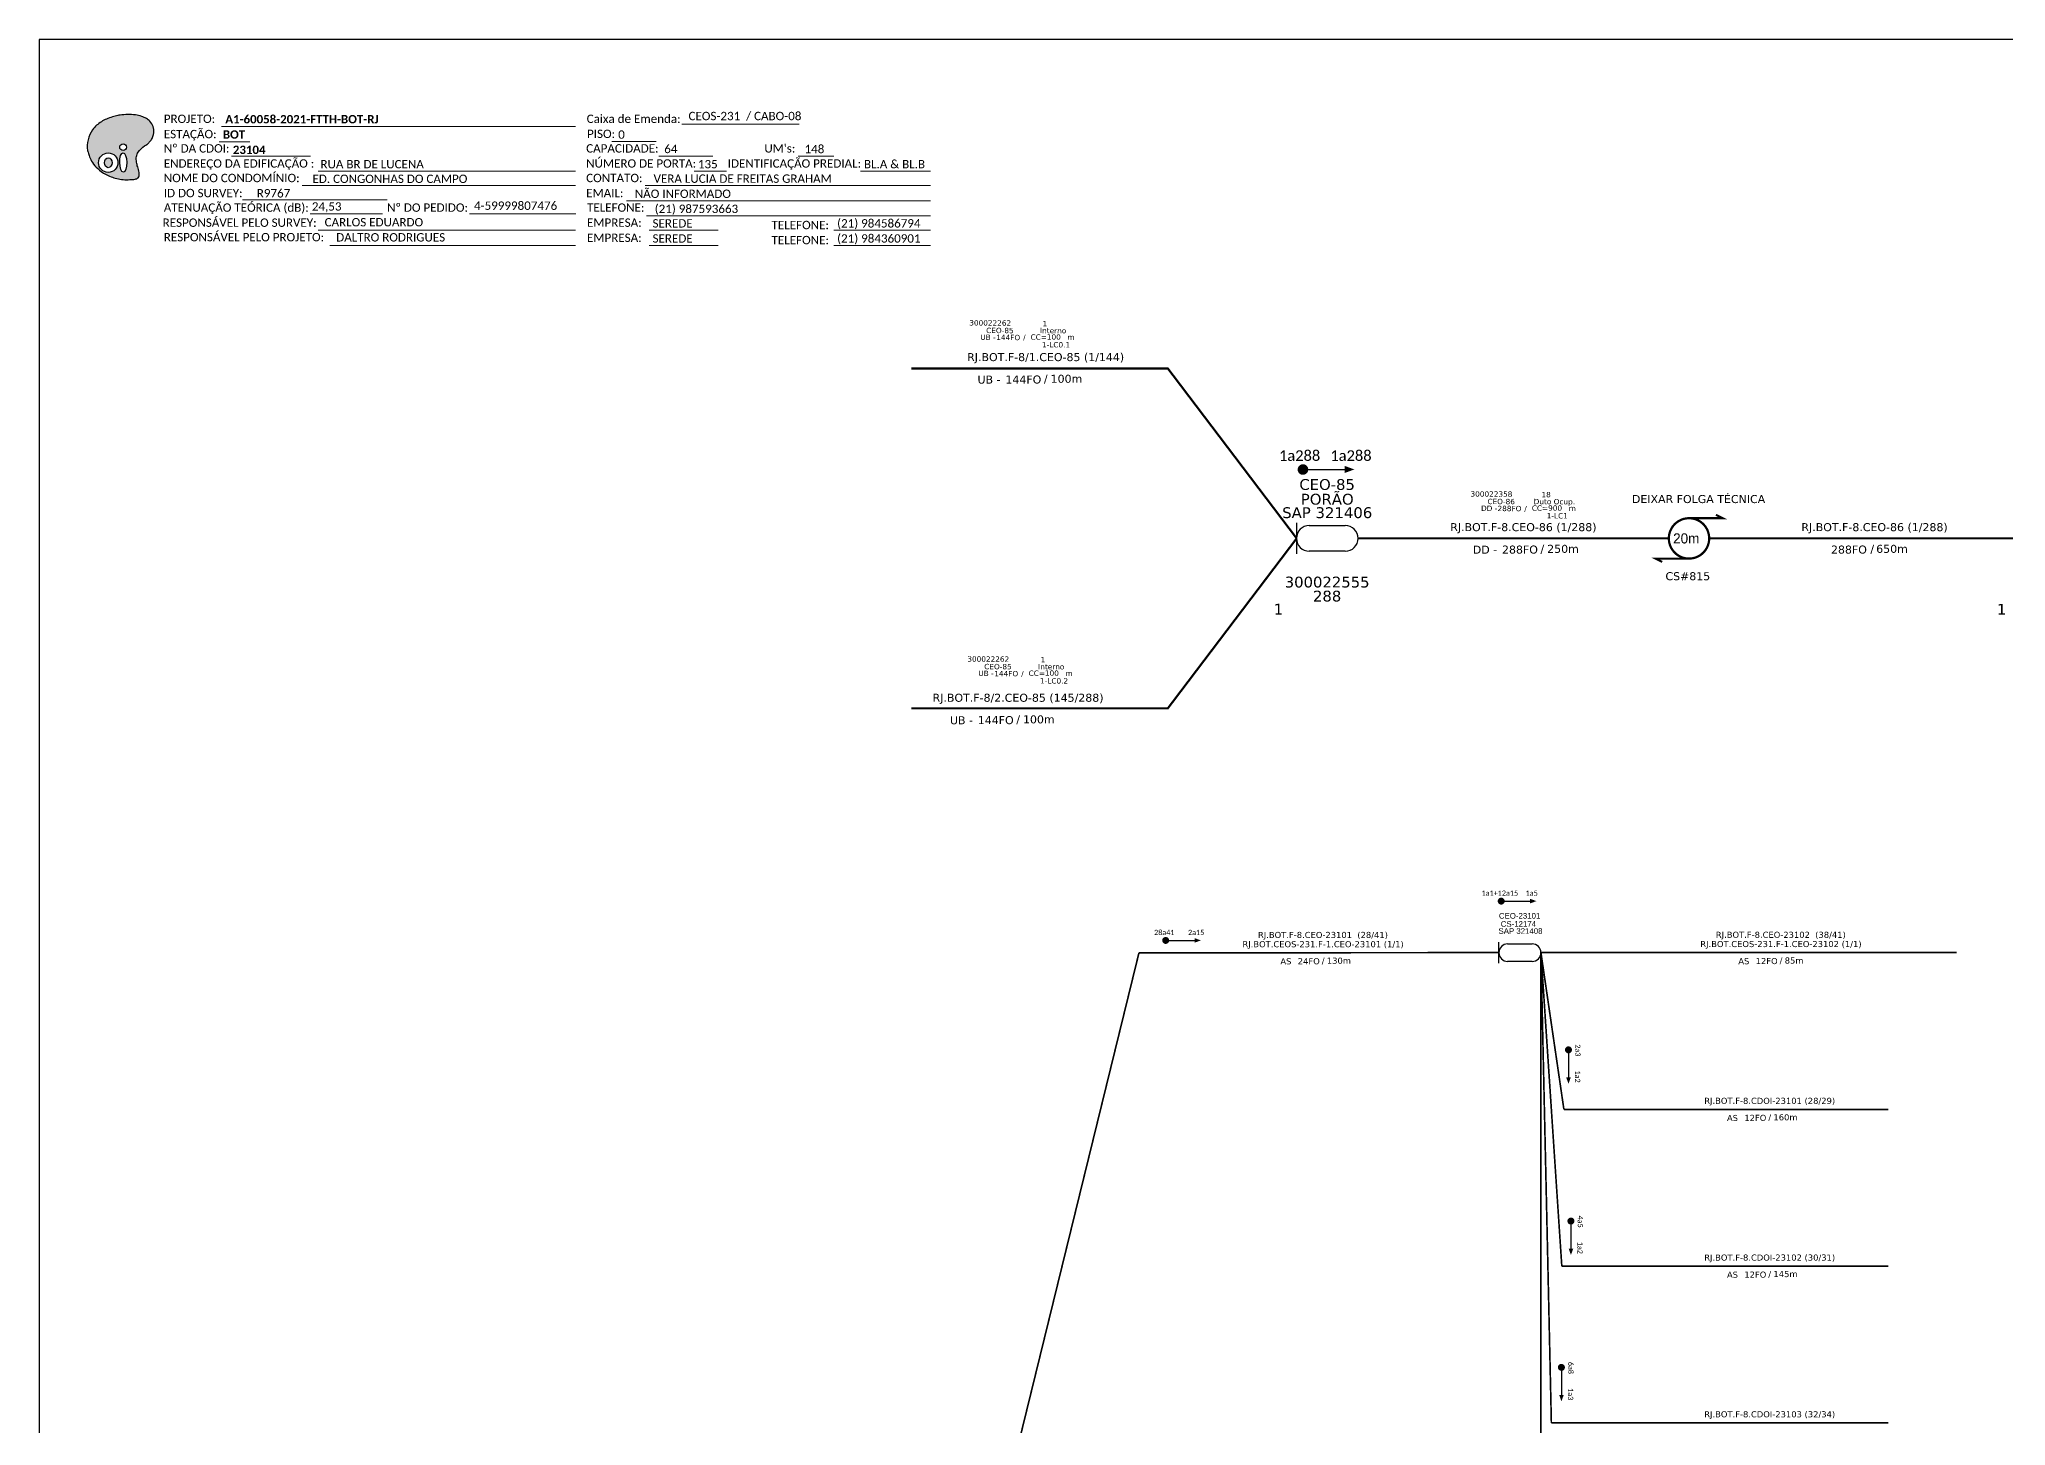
# Model space of a CAD drawing. Header units: metres. Extents: x -1286 to 443, y -500 to 94.
# Drawn here: x -1286.1 to -864.1, y -203.2 to 94.2 of the extents above; entities that cross this region are included whole.
import ezdxf
from ezdxf.enums import TextEntityAlignment as Align

# ---------------------------------------------------------------- set-up
doc = ezdxf.new("R2010")
doc.units = ezdxf.units.M
doc.layers.add("20.0-LEGENDA DOS CDO'S", color=1, linetype='Continuous', lineweight=0)
doc.layers.add('40.1-ETIQUETAS', color=1, linetype='Continuous', lineweight=20)
for name, color, linetype in [('20.4-CEOS', 1, 'Continuous'), ('20.5-CABO AÉREO', 1, 'Continuous'), ('20.5-CEO', 1, 'Continuous'), ('CAP a instalar', 1, 'Continuous'), ('label_cabos', 7, 'Continuous'), ('SETA', 7, 'Continuous')]:
    doc.layers.add(name, color=color, linetype=linetype)
doc.styles.add('ARIAL', font='arial.ttf')
doc.styles.add('siredit', font='verdana.ttf')
doc.styles.add('WMF-Calibri0', font='calibri.ttf')
doc.styles.add('WMF-Calibri1', font='calibrib.ttf')
doc.linetypes.add('FENCELINE1', pattern='A,0.25,-0.1,[133,ltypeshp.shx,S=0.1,R=0,X=-0.1,Y=0],-0.1,1', length=1.45)

# ---------------------------------------------------------------- blocks, each defined once
blk = doc.blocks.new('OI')
h = blk.add_hatch(color=40)
edge = h.paths.add_edge_path()
edge.add_spline(control_points=[(4.35, -0.67), (3.92, -0.99), (3.26, -1.5), (2.81, -2.59), (2.9, -3.5), (3.06, -4.27), (3.31, -4.85), (3.37, -5.39), (3.4, -5.88), (3.2, -6.4), (2.54, -6.61), (1.65, -6.63), (0.55, -6.67), (-0.56, -6.42), (-1.61, -6.14), (-2.77, -5.61), (-3.92, -4.77), (-4.89, -3.7), (-5.34, -2.65), (-5.6, -1.94), (-5.85, -0.96), (-5.71, 0.47), (-5.1, 2.02), (-4.14, 3.02), (-3.3, 3.61), (-2.37, 4.16), (-1.36, 4.44), (-0.56, 4.7), (0.79, 4.85), (2.24, 4.97), (3.79, 4.57), (4.67, 4.21), (5.44, 3.65), (5.76, 2.99), (6.03, 2.21), (6.01, 1.46), (5.72, 0.64), (5.31, 0.08), (4.88, -0.38), (4.51, -0.55), (4.35, -0.67)], knot_values=[0, 0, 0, 0, 1.60434, 2.417191, 3.427595, 4.282808, 4.776746, 5.304182, 5.888771, 6.258406, 6.858137, 7.79129, 8.986195, 10.124242, 11.187857, 12.242908, 13.953784, 15.414161, 16.515391, 17.349188, 17.675853, 19.552021, 21.515531, 22.568638, 23.63245, 24.621084, 25.782718, 26.745347, 27.142653, 29.870543, 31.004649, 31.921532, 32.709589, 33.801391, 34.042471, 35.192333, 35.971461, 36.628871, 37.254359, 37.836911, 37.836911, 37.836911, 37.836911], degree=3, periodic=0)
h.paths.add_polyline_path([(1.13, -0.87, -1), (-0.04, -0.87, -1)], flags=16)
edge = h.paths.add_edge_path(flags=16)
edge.add_ellipse((0.56, -3.59), major_axis=(-0.02, 1.71), ratio=0.361305, start_angle=0, end_angle=360)
h.paths.add_polyline_path([(-0.36, -3.62, -1), (-3.8, -3.62, -1)], flags=16)
edge = h.paths.add_edge_path(flags=0)
edge.add_ellipse((-2.08, -3.62), major_axis=(0, 0.885), ratio=0.758294, start_angle=0, end_angle=360)
at = {"color": 40}
for centre, radius in [((-2.08, -3.62), 1.72), ((0.54, -0.87), 0.587)]:
    blk.add_circle(centre, radius, dxfattribs=at)
blk.add_ellipse((-2.08, -3.62), major_axis=(0, 0.885), ratio=0.758294, start_param=-3.141592653589792, end_param=3.141592653589792, dxfattribs=at)
blk.add_ellipse((0.56, -3.59), major_axis=(-0.02, 1.71), ratio=0.361305, dxfattribs=at)
at = {"color": 40, "start_tangent": (-0.800898, -0.598801), "end_tangent": (-0.800898, -0.598801)}
blk.add_spline([(4.35, -0.67), (3.2, -1.78), (2.9, -2.54), (2.92, -3.55), (3.12, -4.38), (3.28, -4.85), (3.37, -5.37), (3.35, -5.95), (3.2, -6.29), (2.66, -6.55), (1.73, -6.63), (0.54, -6.62), (-0.58, -6.41), (-1.6, -6.11), (-2.56, -5.67), (-3.95, -4.67), (-4.89, -3.56), (-5.37, -2.56), (-5.64, -1.78), (-5.72, -1.46), (-5.63, 0.42), (-4.84, 2.22), (-4.13, 2.99), (-3.27, 3.62), (-2.4, 4.09), (-1.3, 4.47), (-0.37, 4.72), (0.02, 4.77), (2.75, 4.8), (3.85, 4.53), (4.69, 4.16), (5.31, 3.68), (5.85, 2.73), (5.93, 2.5), (5.94, 1.35), (5.67, 0.62), (5.29, 0.08), (4.84, -0.36), (4.35, -0.67)], degree=3, dxfattribs=at)

msp = doc.modelspace()

# ---------------------------------------------------------------- linework, layer by layer
msp.add_lwpolyline([(-1286.07, -499.81), (-445.07, -499.81), (-445.07, 94.19), (-1286.07, 94.19)], close=True)
at = {"color": 7, "lineweight": 0}
for points in [[(-1148.15, 76.01), (-1123.01, 76.01)], [(-1247.47, 72.24), (-1240.92, 72.24)], [(-1246.96, 75.52), (-1170.98, 75.52)], [(-1163.19, 72.28), (-1153.71, 72.28)], [(-1244.81, 69.17), (-1227.84, 69.17)], [(-1153.14, 69.17), (-1141.52, 69.17)], [(-1123.2, 69.17), (-1115.53, 69.17)], [(-1226.24, 65.93), (-1170.98, 65.93)], [(-1145.56, 65.93), (-1138.61, 65.93)], [(-1109.86, 65.93), (-1094.82, 65.93)], [(-1242.49, 59.75), (-1211.44, 59.75)], [(-1229.65, 62.82), (-1170.98, 62.82)], [(-1160.06, 59.58), (-1094.8, 59.58)], [(-1156.02, 62.82), (-1094.8, 62.82)], [(-1227.96, 56.79), (-1212.45, 56.79)], [(-1193.73, 56.79), (-1170.96, 56.79)], [(-1155.78, 56.34), (-1094.8, 56.34)], [(-1226.24, 53.23), (-1170.98, 53.23)], [(-1155.17, 53.23), (-1140.37, 53.23)], [(-1115.57, 53.23), (-1094.8, 53.23)], [(-1223.75, 49.99), (-1170.98, 49.99)], [(-1155.17, 49.99), (-1140.37, 49.99)], [(-1115.57, 49.99), (-1094.8, 49.99)]]:
    msp.add_lwpolyline(points, dxfattribs=at)
at = {"color": 7}
for points, const_width in [([(-1015.46, 1.92, 1), (-1014.32, 1.92, 1)], 1.13), ([(-932.04, -8.52, 1.000012), (-932.04, -17.18, 0.999978)], 0.481), ([(-1044.72, -99.09, 1), (-1043.98, -99.09, 1)], 0.747)]:
    msp.add_lwpolyline(points, format="xyb", close=True, dxfattribs=dict(at, const_width=const_width))
at = {"color": 7, "const_width": 0.451}
for points in [[(-932.04, -8.52), (-924.83, -8.52), (-926.27, -7.8)], [(-932.04, -17.18), (-939.26, -17.18), (-937.81, -17.9)]]:
    msp.add_lwpolyline(points, dxfattribs=at)
at = {"const_width": 0.747}
for points in [[(-972.71, -90.66, 1), (-971.97, -90.66, 1)], [(-957.91, -122.18, 1), (-957.91, -122.93, 1)], [(-957.38, -158.91, 1), (-957.38, -159.66, 1)], [(-959.42, -190.29, 1), (-959.42, -191.04, 1)]]:
    msp.add_lwpolyline(points, format="xyb", close=True, dxfattribs=at)
at = {"layer": '20.4-CEOS', "color": 5}
for p, q in [((-972.84, -103.97), (-972.84, -99.44)), ((-970.96, -99.83), (-965.7, -99.83)), ((-965.7, -103.58), (-970.96, -103.58))]:
    msp.add_line(p, q, dxfattribs=at)
for centre, start, end in [((-970.96, -101.7), 90, 270), ((-965.7, -101.7), 270, 90)]:
    msp.add_arc(centre, 1.88, start, end, dxfattribs=at)
at = {"layer": '20.5-CABO AÉREO', "color": 7, "ltscale": 50, "const_width": 0.458}
for points in [[(-1098.92, 23.59), (-1043.88, 23.59), (-1016.24, -12.85)], [(-1098.92, -49.29), (-1043.88, -49.29), (-1016.24, -12.85)], [(-1003.08, -12.85), (-936.37, -12.85)], [(-927.71, -12.85), (-861.01, -12.85)]]:
    msp.add_lwpolyline(points, dxfattribs=at)
at = {"layer": '20.5-CEO', "color": 7}
for p, q in [((-1013.53, -10.1), (-1005.82, -10.1)), ((-1005.82, -15.6), (-1013.53, -15.6))]:
    msp.add_line(p, q, dxfattribs=at)
msp.add_lwpolyline([(-1016.28, -9.54), (-1016.28, -16.16)], dxfattribs=at)
for centre, start, end in [((-1013.53, -12.85), 90, 270), ((-1005.82, -12.85), 270, 90)]:
    msp.add_arc(centre, 2.75, start, end, dxfattribs=at)
at = {"layer": 'CAP a instalar', "color": 7, "linetype": 'FENCELINE1', "ltscale": 7, "const_width": 0.349}
for points in [[(-1087.34, -253.52), (-1087.34, -253.52), (-1050.08, -101.74)], [(-1050.08, -101.74), (-972.84, -101.7)], [(-963.82, -101.67), (-874.58, -101.67)], [(-963.82, -101.7), (-961.58, -202.57)], [(-963.82, -101.7), (-959.34, -168.95)], [(-963.82, -101.7), (-958.89, -135.33)], [(-958.89, -135.33), (-889.26, -135.33)], [(-959.34, -168.95), (-889.26, -168.95)], [(-961.58, -202.57), (-889.26, -202.57)]]:
    msp.add_lwpolyline(points, dxfattribs=at)
at = {"layer": 'CAP a instalar', "linetype": 'FENCELINE1', "ltscale": 7, "const_width": 0.349}
msp.add_lwpolyline([(-963.82, -101.7), (-963.82, -236.19)], dxfattribs=at)
at = {"layer": 'SETA', "color": 7}
for points in [[(-1014.89, 1.92), (-1005.14, 1.92)], [(-1044.07, -99.09), (-1037.64, -99.09)]]:
    msp.add_lwpolyline(points, dxfattribs=at)
at = {"layer": 'SETA'}
for points in [[(-972.06, -90.66), (-965.63, -90.66)], [(-957.91, -122.55), (-957.92, -128.98)], [(-957.38, -159.28), (-957.39, -165.71)], [(-959.42, -190.67), (-959.42, -197.09)]]:
    msp.add_lwpolyline(points, dxfattribs=at)
at = {"layer": 'SETA', "color": 7}
for points in [[(-1005.93, 2.69), (-1003.85, 1.94), (-1005.93, 1.18)], [(-1038.16, -98.59), (-1036.79, -99.08), (-1038.16, -99.58)]]:
    msp.add_solid(points, dxfattribs=at)
at = {"layer": 'SETA'}
for points in [[(-966.15, -90.16), (-964.78, -90.65), (-966.15, -91.15)], [(-957.41, -128.46), (-957.91, -129.83), (-958.4, -128.46)], [(-956.88, -165.19), (-957.38, -166.56), (-957.87, -165.19)], [(-958.92, -196.58), (-959.42, -197.94), (-959.91, -196.57)]]:
    msp.add_solid(points, dxfattribs=at)

# ---------------------------------------------------------------- block references
at = {"color": 7, "xscale": 1.213923925163967, "yscale": 1.213923925163967, "zscale": 1.213923925163967, "rotation": 0.1532896023949059}
msp.add_blockref('OI', (-1268.76, 72.14), dxfattribs=at)

# ---------------------------------------------------------------- texts
at = {"color": 7, "lineweight": 0, "style": 'WMF-Calibri0'}
for s, height, p in [('PROJETO:', 1.793, (-1259.36, 76.26)), ('Caixa de Emenda:', 1.7927, (-1168.6, 76.26)), ('ESTAÇÃO:', 1.793, (-1259.36, 72.98)), ('Nº DA CDOI:', 1.7927, (-1259.36, 69.91)), ('PISO:', 1.793, (-1168.53, 73.03)), ("UM's:", 1.793, (-1130.47, 69.91)), ('ENDEREÇO DA EDIFICAÇÃO :', 1.7927, (-1259.36, 66.68)), ('CAPACIDADE:', 1.7927, (-1168.71, 69.91)), ('NÚMERO DE PORTA:', 1.7927, (-1168.71, 66.68)), ('IDENTIFICAÇÃO PREDIAL:', 1.7927, (-1138.34, 66.68)), ('NOME DO CONDOMÍNIO:', 1.7927, (-1259.36, 63.56)), ('CONTATO:', 1.793, (-1168.71, 63.56)), ('ATENUAÇÃO TEÓRICA (dB):', 1.7927, (-1259.36, 57.21)), ('ID DO SURVEY:', 1.7927, (-1259.36, 60.33)), ('Nº DO PEDIDO:', 1.7927, (-1211.44, 57.21)), ('EMAIL:', 1.793, (-1168.71, 60.33)), ('RESPONSÁVEL PELO SURVEY:', 1.7927, (-1259.6, 53.98)), ('TELEFONE:', 1.793, (-1168.53, 57.21)), ('EMPRESA:', 1.793, (-1168.53, 53.98)), ('TELEFONE:', 1.793, (-1128.93, 53.47)), ('RESPONSÁVEL PELO PROJETO:', 1.7927, (-1259.36, 50.87)), ('EMPRESA:', 1.793, (-1168.53, 50.74)), ('TELEFONE:', 1.793, (-1128.93, 50.24))]:
    msp.add_text(s, height=height, dxfattribs=at).set_placement(p)
at = {"color": 7}
for s, height, style, p in [('A1-60058-2021-FTTH-BOT-RJ', 1.7927, 'WMF-Calibri1', (-1246.16, 76.17)), ('CEOS-231  / CABO-08', 1.7927, 'WMF-Calibri0', (-1146.75, 76.85)), ('BOT', 1.793, 'WMF-Calibri1', (-1246.68, 72.89)), ('0', 1.79, 'WMF-Calibri0', (-1161.84, 72.88)), ('RUA BR DE LUCENA ', 1.7927, 'WMF-Calibri0', (-1225.73, 66.52)), ('64', 1.793, 'WMF-Calibri0', (-1151.96, 69.79)), ('135', 1.793, 'WMF-Calibri0', (-1144.74, 66.53)), ('148', 1.793, 'WMF-Calibri0', (-1121.85, 69.77)), ('BL.A & BL.B', 1.7927, 'WMF-Calibri0', (-1109.1, 66.53)), ('ED. CONGONHAS DO CAMPO', 1.7927, 'WMF-Calibri0', (-1227.45, 63.39)), ('VERA LUCIA DE FREITAS GRAHAM  ', 1.7927, 'WMF-Calibri0', (-1154.25, 63.42)), ('R9767', 1.793, 'WMF-Calibri0', (-1239.4, 60.28)), ('24,53', 1.793, 'WMF-Calibri0', (-1227.58, 57.45)), ('4-59999807476', 1.7927, 'WMF-Calibri0', (-1192.78, 57.62)), ('NÃO INFORMADO', 1.7927, 'WMF-Calibri0', (-1158.28, 60.18)), ('CARLOS EDUARDO', 1.7927, 'WMF-Calibri0', (-1224.84, 54.07)), ('SEREDE', 1.793, 'WMF-Calibri0', (-1154.47, 53.83)), ('(21) 987593663', 1.7927, 'WMF-Calibri0', (-1154, 56.94)), ('(21) 984586794', 1.7927, 'WMF-Calibri0', (-1114.86, 53.83)), ('DALTRO RODRIGUES', 1.7927, 'WMF-Calibri0', (-1222.35, 50.83)), ('SEREDE', 1.793, 'WMF-Calibri0', (-1154.47, 50.59)), ('(21) 984360901', 1.7927, 'WMF-Calibri0', (-1114.86, 50.59))]:
    msp.add_text(s, height=height, dxfattribs=dict(at, style=style)).set_placement(p)
at = {"color": 7, "style": 'WMF-Calibri1'}
msp.add_text('23104', height=1.793, dxfattribs=at).set_placement((-1241.03, 69.6), align=Align.CENTER)
at = {"color": 7}
msp.add_text('20m', height=2.164, dxfattribs=at).set_placement((-935.45, -13.93))
at = {"color": 7, "attachment_point": 5}
for s, insert, char_height, width in [('{\\fCalibri|b0|i0|c0|p34;\\C7;1a288}', (-1015.61, 4.9), 2.267, 28.7446), ('{\\fCalibri|b0|i0|c0|p34;\\C7;1a288}', (-1004.59, 4.9), 2.267, 28.7446), ('{\\fCalibri|b0|i0|c0|p34;\\C7;28a41}', (-1044.65, -97.38), 1.1207, 18.9462), ('{\\fCalibri|b0|i0|c0|p34;\\C7;2a15}', (-1037.81, -97.38), 1.1207, 18.9462)]:
    msp.add_mtext(s, dxfattribs=dict(at, insert=insert, char_height=char_height, width=width))
at = {"char_height": 1.1207, "width": 18.9462, "attachment_point": 5}
for s, insert in [('{\\fCalibri|b0|i0|c0|p34;\\C7;1a1+12a15}', (-972.64, -88.95)), ('\\C7;\\fCalibri|b0|i0|c0|p34;1a5', (-965.8, -88.95))]:
    msp.add_mtext(s, dxfattribs=dict(at, insert=insert))
for s, insert, rotation in [('\\C7;\\fCalibri|b0|i0|c0|p34;2a3', (-955.9, -122.66), 270.6666), ('\\C7;\\fCalibri|b0|i0|c0|p34;1a2', (-955.95, -128.29), 269.9383), ('\\C7;\\fCalibri|b0|i0|c0|p34;4a5', (-955.37, -159.4), 270.6666), ('\\C7;\\fCalibri|b0|i0|c0|p34;1a2', (-955.42, -165.03), 269.9383), ('\\C7;\\fCalibri|b0|i0|c0|p34;6a8', (-957.41, -190.78), 270.6666), ('\\C7;\\fCalibri|b0|i0|c0|p34;1a3', (-957.46, -196.41), 269.9383)]:
    msp.add_mtext(s, dxfattribs=dict(at, insert=insert, rotation=rotation))
at = {"layer": "20.0-LEGENDA DOS CDO'S", "color": 5, "style": 'ARIAL'}
for s, p in [('SAP 321408', (-972.92, -97.68)), ('CEO-23101', (-972.83, -94.42)), ('CS-12174', (-972.44, -96.16))]:
    msp.add_text(s, height=1.203, rotation=0.118, dxfattribs=at).set_placement(p)
at = {"layer": '20.4-CEOS', "color": 7, "style": 'siredit'}
for s, p in [('CEO-85', (-1009.7, -0.13)), ('288', (-1009.7, -24.07))]:
    msp.add_text(s, height=2.318, dxfattribs=at).set_placement(p, align=Align.TOP_CENTER)
at = {"layer": '20.5-CEO', "color": 7, "style": 'siredit'}
for s, height, p in [('PORÃO', 2.328, (-1009.68, -3.28)), ('SAP 321406', 2.328, (-1009.68, -6.17)), ('300022555', 2.318, (-1009.7, -21.06))]:
    msp.add_text(s, height=height, dxfattribs=at).set_placement(p, align=Align.TOP_CENTER)
for p in [(-1021.16, -29.2), (-865.96, -29.21)]:
    msp.add_text('1', height=2.32, dxfattribs=at).set_placement(p)
at = {"layer": '40.1-ETIQUETAS', "color": 7, "style": 'siredit'}
for s, height, p in [('RJ.BOT.F-8/1.CEO-85 (1/144)', 1.7175, (-1070.11, 26.04)), ('DEIXAR FOLGA TÉCNICA', 1.7175, (-929.99, -4.41)), ('RJ.BOT.F-8.CEO-86 (1/288)', 1.7175, (-967.59, -10.44)), ('RJ.BOT.F-8.CEO-86 (1/288)', 1.7175, (-892.23, -10.44)), ('CS#815', 1.717, (-932.29, -20.96)), ('RJ.BOT.F-8/2.CEO-85 (145/288)', 1.7175, (-1076.03, -47.03)), ('RJ.BOT.CEOS-231.F-1.CEO-23101 (1/1)', 1.3072, (-1010.57, -99.89)), ('RJ.BOT.F-8.CEO-23101  (28/41)', 1.3072, (-1010.6, -97.91)), ('RJ.BOT.CEOS-231.F-1.CEO-23102 (1/1)', 1.3072, (-912.31, -99.86)), ('RJ.BOT.F-8.CEO-23102  (38/41)', 1.3072, (-912.34, -97.88)), ('RJ.BOT.F-8.CDOI-23101 (28/29)', 1.3072, (-914.73, -133.49)), ('RJ.BOT.F-8.CDOI-23102 (30/31)', 1.3072, (-914.73, -167.11)), ('RJ.BOT.F-8.CDOI-23103 (32/34)', 1.3072, (-914.73, -200.73))]:
    msp.add_text(s, height=height, dxfattribs=at).set_placement(p, align=Align.MIDDLE_CENTER)
for s, height, p in [('UB - ', 1.717, (-1079.04, 21.21)), ('144FO', 1.717, (-1071.04, 21.23)), ('/', 1.72, (-1069.69, 21.39)), ('DD - ', 1.717, (-972.47, -15.27)), ('288FO', 1.717, (-964.47, -15.25)), ('/', 1.72, (-963.12, -15.09)), ('288FO', 1.717, (-893.87, -15.25)), ('/', 1.72, (-892.32, -15.09)), ('UB - ', 1.717, (-1084.96, -51.86)), ('144FO', 1.717, (-1076.97, -51.83)), ('/', 1.72, (-1075.61, -51.67)), ('AS', 1.307, (-1017.37, -103.57)), ('24FO', 1.307, (-1011.28, -103.55)), ('/', 1.31, (-1010.25, -103.43)), ('AS', 1.307, (-919.1, -103.53)), ('12FO', 1.307, (-913.02, -103.51)), ('/', 1.31, (-911.99, -103.39)), ('AS', 1.307, (-921.53, -137.17)), ('12FO', 1.307, (-915.45, -137.15)), ('/', 1.31, (-914.42, -137.03)), ('AS', 1.307, (-921.53, -170.79)), ('12FO', 1.307, (-915.45, -170.77)), ('/', 1.31, (-914.42, -170.65))]:
    msp.add_text(s, height=height, dxfattribs=at).set_placement(p, align=Align.MIDDLE_RIGHT)
for s, height, p in [('100m', 1.717, (-1069.04, 21.39)), ('250m', 1.717, (-962.48, -15.09)), ('650m', 1.717, (-891.87, -15.09)), ('100m', 1.717, (-1074.97, -51.67)), ('130m', 1.307, (-1009.76, -103.43)), ('85m', 1.307, (-911.5, -103.39)), ('160m', 1.307, (-913.92, -137.03)), ('145m', 1.307, (-913.92, -170.65))]:
    msp.add_text(s, height=height, dxfattribs=at).set_placement(p, align=Align.MIDDLE_LEFT)
at = {"layer": 'label_cabos', "color": 7, "style": 'siredit'}
for s, height, p in [('300022262', 1.145, (-1082, 33.37)), ('1', 1.14, (-1070.27, 33.23)), ('UB - ', 1.145, (-1082.23, 30.3)), ('CEO-85', 1.145, (-1079.92, 31.75)), ('144FO', 1.145, (-1078.14, 30.25)), ('/', 1.14, (-1074.68, 30.25)), ('CC=', 1.145, (-1071.59, 30.33)), ('Interno', 1.145, (-1068.5, 31.73)), ('m', 1.14, (-1064.66, 30.31)), ('1-LC0.1', 1.145, (-1067.88, 28.69)), ('300022358', 1.145, (-974.44, -3.33)), ('18', 1.145, (-962.7, -3.46)), ('DD - ', 1.145, (-974.67, -6.39)), ('CEO-86', 1.145, (-972.35, -4.94)), ('288FO', 1.145, (-970.57, -6.44)), ('/', 1.14, (-967.11, -6.44)), ('CC=', 1.145, (-964.02, -6.36)), ('Duto Ocup.', 1.145, (-960.93, -4.96)), ('1-LC1', 1.145, (-960.31, -8)), ('m', 1.14, (-957.09, -6.38)), ('300022262', 1.145, (-1082.42, -38.73)), ('UB - ', 1.145, (-1082.65, -41.8)), ('CEO-85', 1.145, (-1080.34, -40.35)), ('144FO', 1.145, (-1078.56, -41.85)), ('/', 1.14, (-1075.09, -41.85)), ('CC=', 1.145, (-1072.01, -41.77)), ('Interno', 1.145, (-1068.92, -40.37)), ('1', 1.14, (-1070.69, -38.87)), ('m', 1.14, (-1065.08, -41.79)), ('1-LC0.2', 1.145, (-1068.3, -43.41))]:
    msp.add_text(s, height=height, rotation=359.69, dxfattribs=at).set_placement(p, align=Align.MIDDLE_CENTER)
for s, p in [('100', (-1069.85, 29.79)), ('900', (-962.28, -6.91)), ('100', (-1070.27, -42.31))]:
    msp.add_text(s, height=1.145, rotation=359.69, dxfattribs=at).set_placement(p)

doc.saveas('drawing.dxf')
